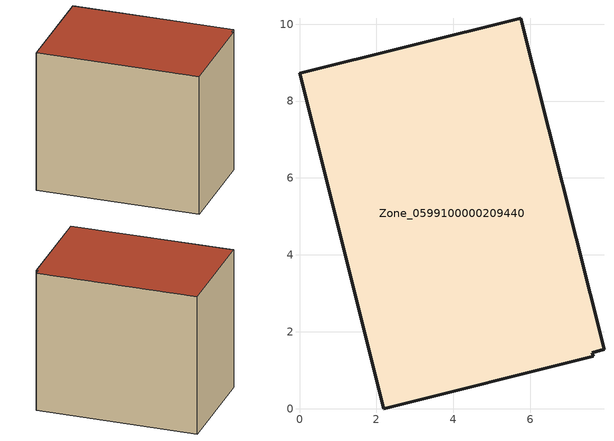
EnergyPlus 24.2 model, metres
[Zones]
Zone_0599100000209440
 floor ground (C_G): 7.92,1.54 7.62,1.46 7.64,1.36 2.19,0 0,8.73 5.75,10.15 z0
 wall outside (C_F): 7.92,1.54 5.75,10.15 0,8.73 2.19,0 7.64,1.36 7.62,1.46 7.92,1.54 z0:7.98
 roof outside (C_R): 7.62,1.46 7.92,1.54 5.75,10.15 0,8.73 2.19,0 7.64,1.36 z7.98
[BUILDING]
Pand.0599100000209440: North Axis=0; Terrain=City; Loads Convergence Tolerance Value=0.04; Temperature Convergence Tolerance Value=0.4; Solar Distribution=FullExterior; Maximum Number of Warmup Days=25; Minimum Number of Warmup Days=1
[Site:Location]
Rotterdam.The.Hague.AP_ZH_NLD Design_Conditions: Latitude=51.96; Longitude=4.45; Time Zone=1; Elevation=-4.5
[SITE:GROUNDTEMPERATURE:BUILDINGSURFACE]
18, 18, 18, 18, 18, 18, 18, 18, 18, 18, 18, 18
[MATERIAL] Thermal Absorptance=0.9; Solar Absorptance=0.7; Visible Absorptance=0.7
Name | Roughness | Thickness | Conductivity | Density | Specific Heat
G.TI.1965-1974 | MediumSmooth | 0.15 | 0.882353 | 540 | 1210
F.TI.1965-1974 | Rough | 0.3 | 0.697674 | 1920 | 840
R.TI.1965-1974 | MediumRough | 0.2 | 0.232558 | 1500 | 1000
[CONSTRUCTION]
C_G: G.TI.1965-1974
C_F: F.TI.1965-1974
C_R: R.TI.1965-1974
[ZONE]
Zone_0599100000209440: Type=1; Multiplier=1; Ceiling Height=Autocalculate; Volume=Autocalculate; Floor Area=autocalculate; Part of Total Floor Area=Yes
[ZONEINFILTRATION:DESIGNFLOWRATE]
Infil_Zone_0599100000209440: Zone or ZoneList or Space or SpaceList=Zone_0599100000209440; Schedule=AlwaysOn; Design Flow Rate Calculation Method=Flow/Area; Flow Rate per Floor Area=0.003; Constant Term Coefficient=1; Temperature Term Coefficient=0; Velocity Term Coefficient=0; Velocity Squared Term Coefficient=0
[HVACTEMPLATE:ZONE:IDEALLOADSAIRSYSTEM]
Zone_0599100000209440: Maximum Heating Supply Air Temperature=50; Minimum Cooling Supply Air Temperature=13; Maximum Heating Supply Air Humidity Ratio=0.0156; Minimum Cooling Supply Air Humidity Ratio=0.0077; Heating Limit=NoLimit; Cooling Limit=NoLimit; Dehumidification Control Type=ConstantSensibleHeatRatio; Cooling Sensible Heat Ratio=0.7; Dehumidification Setpoint=60; Humidification Control Type=None; Humidification Setpoint=30; Outdoor Air Method=None; Outdoor Air Flow Rate per Person=0.00944; Outdoor Air Flow Rate per Zone Floor Area=0; Outdoor Air Flow Rate per Zone=0; Demand Controlled Ventilation Type=None; Outdoor Air Economizer Type=NoEconomizer; Heat Recovery Type=None; Sensible Heat Recovery Effectiveness=0.7; Latent Heat Recovery Effectiveness=0.65
[ZONECONTROL:THERMOSTAT]
ThermostatControl_Zone_0599100000209440: Zone or ZoneList=Zone_0599100000209440; Control Type Schedule=DualSetpointControlType; Control 1=Thermostat_Zone_0599100000209440; Temperature Difference Between Cutout And Setpoint=0
[THERMOSTATSETPOINT:DUALSETPOINT]
Thermostat_Zone_0599100000209440: Heating Setpoint Temperature Schedule=HeatingSetpoint_Zone_0599100000209440; Cooling Setpoint Temperature Schedule=CoolingSetpoint_Zone_0599100000209440
[SCHEDULE:COMPACT]
HeatingSetpoint_Zone_0599100000209440: Through: 12/31, For: AllDays, Until: 24:00, 21
CoolingSetpoint_Zone_0599100000209440: Through: 12/31, For: AllDays, Until: 24:00, 24
DualSetpointControlType: Through: 12/31, For: AllDays, Until: 24:00, 4
AlwaysOn: Through: 12/31, For: AllDays, Until: 24:00, 1
